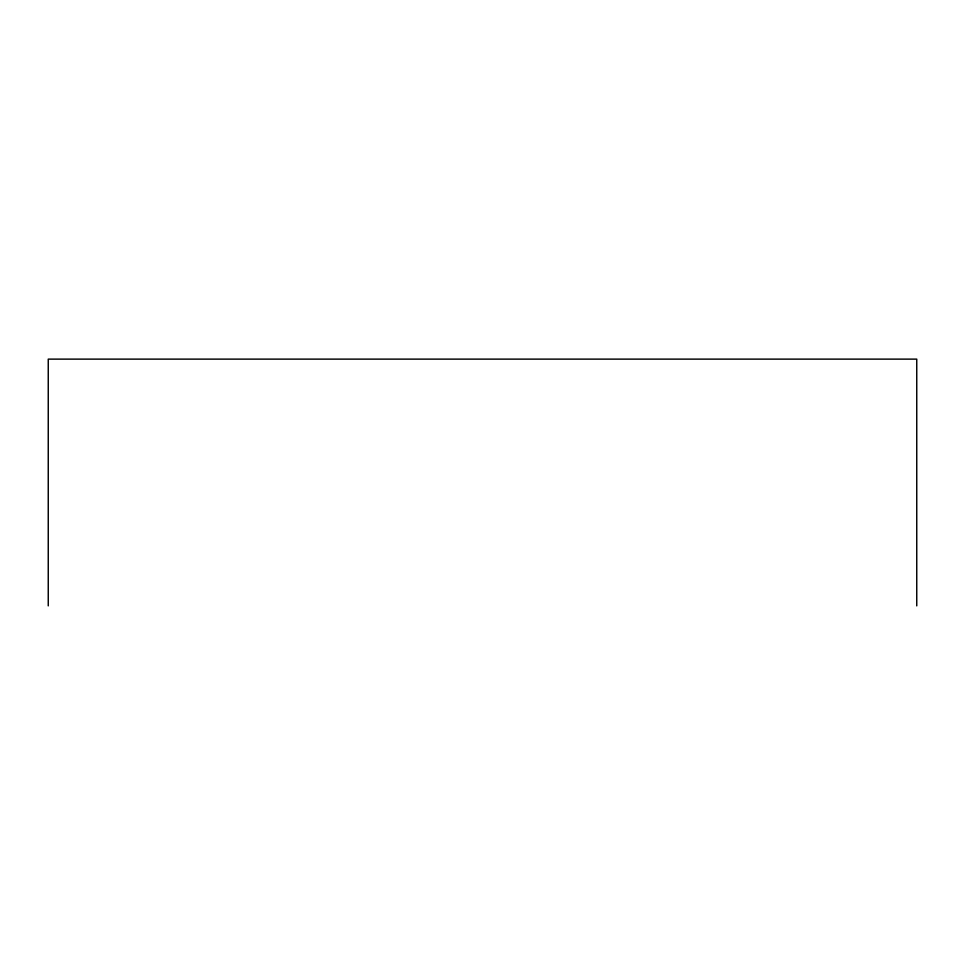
<?xml version="1.0" encoding="UTF-8"?>
<svg xmlns="http://www.w3.org/2000/svg" width="965" height="965" viewBox="0 0 965 965"><rect width="100%" height="100%" fill="white"/><g stroke="black" fill="none" stroke-linecap="round" stroke-linejoin="round"><path stroke-width="1.45" d="M916.75 605.875L916.75 359.125L48.25 359.125L48.25 605.875"/></g></svg>
